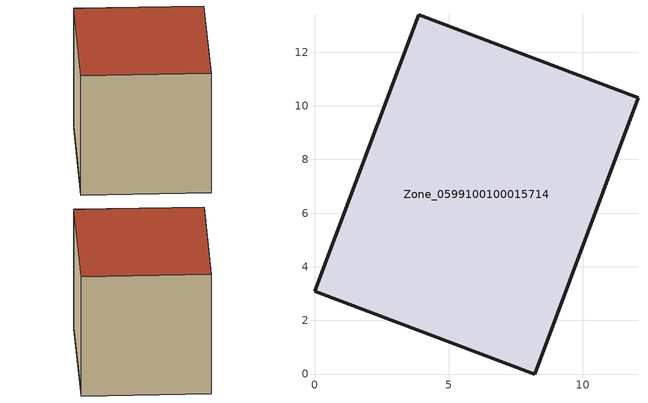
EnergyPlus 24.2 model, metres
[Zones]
Zone_0599100100015714
 floor ground (C_G): 8.21,0 0,3.09 3.88,13.39 12.06,10.31 z0
 wall outside (C_F): 0,3.09 8.21,0 12.06,10.31 3.88,13.39 0,3.09 z0:8.81
 roof outside (C_R): 12.06,10.31 3.88,13.39 0,3.09 8.21,0 z8.81
[BUILDING]
Pand.0599100100015714: North Axis=0; Terrain=City; Loads Convergence Tolerance Value=0.04; Temperature Convergence Tolerance Value=0.4; Solar Distribution=FullExterior; Maximum Number of Warmup Days=25; Minimum Number of Warmup Days=1
[Site:Location]
Rotterdam.The.Hague.AP_ZH_NLD Design_Conditions: Latitude=51.96; Longitude=4.45; Time Zone=1; Elevation=-4.5
[SITE:GROUNDTEMPERATURE:BUILDINGSURFACE]
18, 18, 18, 18, 18, 18, 18, 18, 18, 18, 18, 18
[MATERIAL] Thermal Absorptance=0.9; Solar Absorptance=0.7; Visible Absorptance=0.7
Name | Roughness | Thickness | Conductivity | Density | Specific Heat
G.D.2015-2018 | MediumSmooth | 0.15 | 0.0428571 | 540 | 1210
F.D.2015-2018 | Rough | 0.3 | 0.0666667 | 1920 | 840
R.D.2015-2018 | MediumRough | 0.2 | 0.0333333 | 1500 | 1000
[CONSTRUCTION]
C_G: G.D.2015-2018
C_F: F.D.2015-2018
C_R: R.D.2015-2018
[ZONE]
Zone_0599100100015714: Type=1; Multiplier=1; Ceiling Height=Autocalculate; Volume=Autocalculate; Floor Area=autocalculate; Part of Total Floor Area=Yes
[ZONEINFILTRATION:DESIGNFLOWRATE]
Infil_Zone_0599100100015714: Zone or ZoneList or Space or SpaceList=Zone_0599100100015714; Schedule=AlwaysOn; Design Flow Rate Calculation Method=Flow/Area; Flow Rate per Floor Area=0.0021; Constant Term Coefficient=1; Temperature Term Coefficient=0; Velocity Term Coefficient=0; Velocity Squared Term Coefficient=0
[HVACTEMPLATE:ZONE:IDEALLOADSAIRSYSTEM]
Zone_0599100100015714: Maximum Heating Supply Air Temperature=50; Minimum Cooling Supply Air Temperature=13; Maximum Heating Supply Air Humidity Ratio=0.0156; Minimum Cooling Supply Air Humidity Ratio=0.0077; Heating Limit=NoLimit; Cooling Limit=NoLimit; Dehumidification Control Type=ConstantSensibleHeatRatio; Cooling Sensible Heat Ratio=0.7; Dehumidification Setpoint=60; Humidification Control Type=None; Humidification Setpoint=30; Outdoor Air Method=None; Outdoor Air Flow Rate per Person=0.00944; Outdoor Air Flow Rate per Zone Floor Area=0; Outdoor Air Flow Rate per Zone=0; Demand Controlled Ventilation Type=None; Outdoor Air Economizer Type=NoEconomizer; Heat Recovery Type=None; Sensible Heat Recovery Effectiveness=0.7; Latent Heat Recovery Effectiveness=0.65
[ZONECONTROL:THERMOSTAT]
ThermostatControl_Zone_0599100100015714: Zone or ZoneList=Zone_0599100100015714; Control Type Schedule=DualSetpointControlType; Control 1=Thermostat_Zone_0599100100015714; Temperature Difference Between Cutout And Setpoint=0
[THERMOSTATSETPOINT:DUALSETPOINT]
Thermostat_Zone_0599100100015714: Heating Setpoint Temperature Schedule=HeatingSetpoint_Zone_0599100100015714; Cooling Setpoint Temperature Schedule=CoolingSetpoint_Zone_0599100100015714
[SCHEDULE:COMPACT]
HeatingSetpoint_Zone_0599100100015714: Through: 12/31, For: AllDays, Until: 24:00, 21
CoolingSetpoint_Zone_0599100100015714: Through: 12/31, For: AllDays, Until: 24:00, 24
DualSetpointControlType: Through: 12/31, For: AllDays, Until: 24:00, 4
AlwaysOn: Through: 12/31, For: AllDays, Until: 24:00, 1
